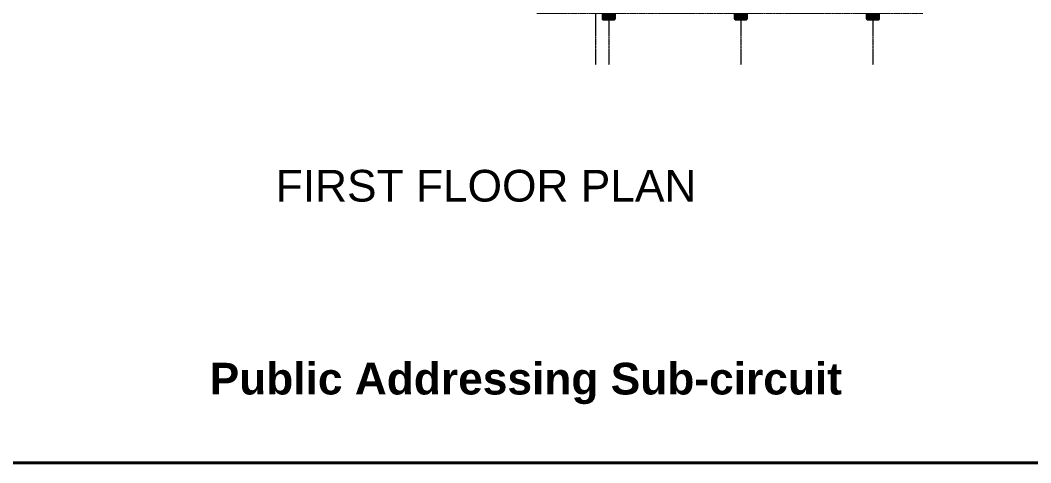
# Model space of a CAD drawing. Header units: millimetres. Extents: x 2399484 to 3337895, y 3598750 to 3969149.
# Drawn here: x 2496894 to 2554274, y 3629865 to 3655003 of the extents above; entities that cross this region are included whole.
import ezdxf

# ---------------------------------------------------------------- set-up
doc = ezdxf.new("R2010")
doc.units = ezdxf.units.MM
doc.header["$MEASUREMENT"] = 0
doc.linetypes.add('CENTER', pattern=[2, 1.25, -0.25, 0.25, -0.25])
for name, color, linetype, lineweight in [('centreline', 52, 'CENTER', 5), ('Column-0.5', 14, 'Continuous', 50), ('Hatch', 9, 'Continuous', 9), ('TXT', 7, 'Continuous', 25), ('wall 0.4', 7, 'Continuous', 40)]:
    doc.layers.add(name, color=color, linetype=linetype, lineweight=lineweight)
doc.styles.add('ARIAL', font='arial.ttf')

# ---------------------------------------------------------------- blocks, each defined once
blk = doc.blocks.new('2ft column')
at = {"layer": 'Hatch', "ltscale": 5}
h = blk.add_hatch(color=256, dxfattribs=at)
h.dxf.hatch_style = 1
h.paths.add_polyline_path([(2207385, 4176559), (2207985, 4176559), (2207985, 4175959), (2207385, 4175959)])
at = {"layer": 'Column-0.5', "ltscale": 5}
blk.add_lwpolyline([(2207385, 4176559), (2207985, 4176559), (2207985, 4175959), (2207385, 4175959)], close=True, dxfattribs=at)
at = {"layer": 'Defpoints', "ltscale": 5}
for points in [[(2207985, 4176559), (2207385, 4175959)], [(2207985, 4175959), (2207385, 4176559)]]:
    blk.add_lwpolyline(points, dxfattribs=at)
blk = doc.blocks.new('main grid')
at = {"layer": 'centreline', "ltscale": 5}
for p, q in [((2518911, 4018930), (2518911, 3987284)), ((2526411, 4018930), (2526411, 3987284)), ((2533911, 4018930), (2533911, 3991299)), ((2541411, 4018930), (2541411, 3976624)), ((2542161, 4018930), (2542161, 3976624)), ((2549661, 4018930), (2549661, 3976624)), ((2557161, 4018930), (2557161, 3976624)), ((2559988, 4011172), (2515645, 4011172)), ((2559988, 4003672), (2515645, 4003672)), ((2559388, 3996172), (2515045, 3996172)), ((2559988, 3996172), (2515645, 3996172)), ((2559988, 3991172), (2538074, 3991172)), ((2533911, 3989164), (2515100, 3989164)), ((2559988, 3985172), (2538074, 3985172)), ((2559988, 3979531), (2538074, 3979531))]:
    blk.add_line(p, q, dxfattribs=at)
blk.add_lwpolyline([(2510725, 3995097), (2521316, 3987284)], dxfattribs=at)
at = {"layer": 'Hatch'}
for p in [(311226, -165087), (318726, -165087), (326226, -165087), (333726, -165087), (311226, -172587), (318726, -172587), (326226, -172587), (333726, -172587), (311226, -180087), (318726, -180087), (326226, -180087), (333726, -180087), (305895, -183187), (311226, -183187), (318726, -183187), (326226, -183187), (333726, -183187), (334476, -185087), (341976, -185087), (349476, -185087), (311226, -187095), (318801, -187095), (334476, -191087), (341976, -191087), (349476, -191087), (334476, -196728), (341976, -196728), (349476, -196728)]:
    blk.add_blockref('2ft column', p, dxfattribs=at)
at = {"layer": 'Hatch', "xscale": -1}
for p in [(4749846, -165087), (4757346, -165087), (4764846, -165087), (4749846, -172587), (4757346, -172587), (4764846, -172587), (4749846, -180087), (4757346, -180087), (4764846, -180087)]:
    blk.add_blockref('2ft column', p, dxfattribs=at)

msp = doc.modelspace()

# ---------------------------------------------------------------- linework, layer by layer
at = {"layer": 'wall 0.4', "ltscale": 5}
msp.add_lwpolyline([(2419715.1, 3708180), (2617775.6, 3708180), (2617775.6, 3629865.1), (2419715.1, 3629865.1)], close=True, dxfattribs=at)

# ---------------------------------------------------------------- block references
at = {"layer": 'wall 0.4'}
msp.add_blockref('main grid', (-11851, -324155.6), dxfattribs=at)

# ---------------------------------------------------------------- texts
at = {"layer": 'TXT', "color": 244, "ltscale": 20, "true_color": 0x991b1e, "insert": (2511400.6, 3645589), "char_height": 2100, "width": 102139.87, "attachment_point": 4, "rotation": 0.000195, "style": 'ARIAL'}
msp.add_mtext('{\\H0.85714x;FIRST FLOOR PLAN}', dxfattribs=at)
at = {"layer": 'TXT', "color": 7, "ltscale": 20, "true_color": 0xffffff, "insert": (2507650.6, 3634367), "char_height": 2100, "width": 102139.87, "attachment_point": 4, "rotation": 0.000195, "style": 'ARIAL'}
msp.add_mtext('{\\fArial|b1|i0|c0|p34;\\H0.85714x;Public Addressing Sub-circuit}', dxfattribs=at)

doc.saveas('drawing.dxf')
